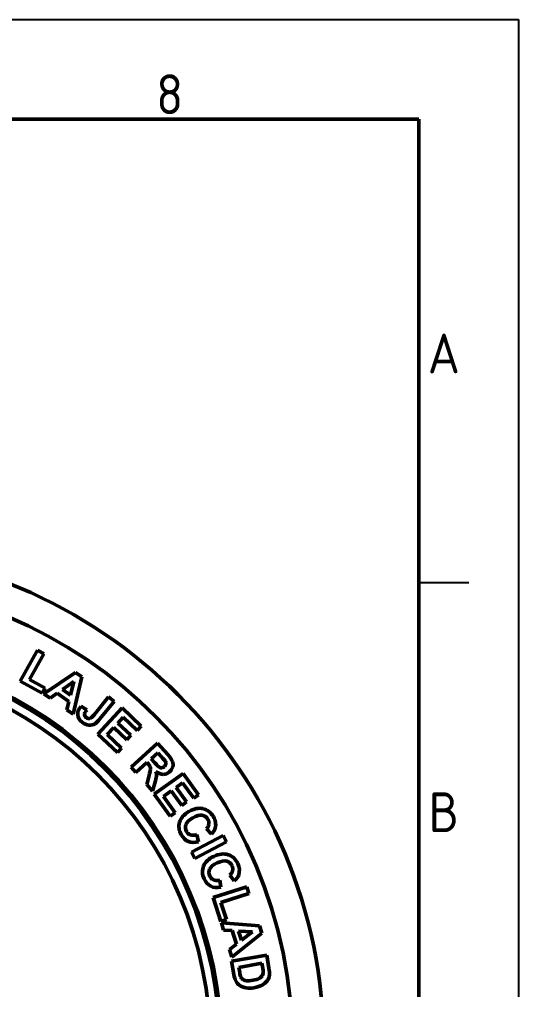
# Model space of a CAD drawing. Extents: x 0 to 822, y 0 to 581.
# Drawn here: x 723.9 to 821.9, y 390.8 to 581.2 of the extents above; entities that cross this region are included whole.
import ezdxf
from ezdxf.enums import TextEntityAlignment as Align

# ---------------------------------------------------------------- set-up
doc = ezdxf.new("R2010")
doc.units = 0
doc.header["$LTSCALE"] = 2
doc.layers.get('0').update_dxf_attribs({"linetype": 'CONTINUOUS'})
doc.layers.add('AM_0', color=7, linetype='CONTINUOUS', lineweight=50)
doc.layers.add('AM_BOR', color=7, linetype='CONTINUOUS', lineweight=50)
doc.styles.add('ACISOTS', font='isocp.shx', dxfattribs={"height": 1})

# ---------------------------------------------------------------- blocks, each defined once
blk = doc.blocks.new('A3 ZTL')
for p, q in [((401.174, 280.822), (19.569, 280.822)), ((401.174, 9.785), (401.174, 280.822))]:
    blk.add_line(p, q)
at = {"layer": 'AM_BOR', "color": 135, "lineweight": 25}
for p, q in [((0, 290.607), (410.959, 290.607)), ((410.959, 290.607), (410.959, 0)), ((406.067, 235.323), (401.174, 235.323))]:
    blk.add_line(p, q, dxfattribs=at)
at = {"layer": 'AM_BOR', "color": 135, "lineweight": 25, "style": 'ACISOTS'}
for s, p in [('8', (376.712, 283.268)), ('A', (403.62, 257.828)), ('B', (403.62, 212.818))]:
    blk.add_text(s, height=3.914, dxfattribs=at).set_placement(p, align=Align.MIDDLE)

msp = doc.modelspace()

# ---------------------------------------------------------------- linework, layer by layer
at = {"layer": 'AM_0'}
for radius in [97.8, 91.675]:
    msp.add_circle((685.884, 379.557), radius, dxfattribs=at)
msp.add_ellipse((685.884, 379.557), major_axis=(75.544, 0), ratio=0.9999764, start_param=4.712389, end_param=10.9955743, dxfattribs=at)
at = {"layer": 'AM_0', "color": 7, "lineweight": 70}
msp.add_open_spline([(685.884, 457.109), (728.709, 457.109), (763.438, 422.381), (763.438, 379.557), (763.438, 379.557), (763.438, 336.734), (728.709, 302.005), (685.884, 302.005), (685.884, 302.005), (643.06, 302.005), (608.331, 336.734), (608.331, 379.557), (608.331, 379.557), (608.331, 422.381), (643.06, 457.109), (685.884, 457.109)], degree=3, knots=[0, 0, 0, 0, 0.25, 0.25, 0.25, 0.25, 0.5, 0.5, 0.5, 0.5, 0.75, 0.75, 0.75, 0.75, 1, 1, 1, 1], dxfattribs=at)
at = {"layer": 'AM_0', "color": 7}
for points in [[(724.083, 451.352), (724.083, 451.352), (727.448, 457.423), (727.448, 457.423)], [(727.448, 457.423), (727.448, 457.423), (728.684, 456.738), (728.684, 456.738)], [(728.684, 456.738), (728.684, 456.738), (725.891, 451.699), (725.891, 451.699)], [(728.391, 448.964), (728.391, 448.964), (724.083, 451.352), (724.083, 451.352)], [(725.891, 451.699), (725.891, 451.699), (728.963, 449.996), (728.963, 449.996)], [(728.715, 448.88), (728.715, 448.88), (734.962, 453.049), (734.962, 453.049)], [(734.623, 451.293), (734.623, 451.293), (732.359, 449.708), (732.359, 449.708)], [(733.924, 448.613), (733.924, 448.613), (734.623, 451.293), (734.623, 451.293)], [(736.185, 452.192), (736.185, 452.192), (734.467, 444.853), (734.467, 444.853)], [(734.962, 453.049), (734.962, 453.049), (736.185, 452.192), (736.185, 452.192)], [(728.963, 449.996), (728.963, 449.996), (728.391, 448.964), (728.391, 448.964)], [(732.359, 449.708), (732.359, 449.708), (733.924, 448.613), (733.924, 448.613)], [(729.943, 448.021), (729.943, 448.021), (728.715, 448.88), (728.715, 448.88)], [(731.327, 448.992), (731.327, 448.992), (729.943, 448.021), (729.943, 448.021)], [(733.619, 447.388), (733.619, 447.388), (731.327, 448.992), (731.327, 448.992)], [(738.578, 444.762), (738.578, 444.762), (741.422, 448.274), (741.422, 448.274)], [(741.422, 448.274), (741.422, 448.274), (742.518, 447.387), (742.518, 447.387)], [(733.207, 445.735), (733.207, 445.735), (733.619, 447.388), (733.619, 447.388)], [(734.467, 444.853), (734.467, 444.853), (733.207, 445.735), (733.207, 445.735)], [(735.361, 444.771), (735.316, 445.305), (735.526, 445.865), (735.995, 446.447)], [(735.995, 446.447), (735.995, 446.447), (737.126, 445.728), (737.126, 445.728)], [(737.126, 445.728), (736.886, 445.407), (736.753, 445.149), (736.727, 444.956)], [(739.289, 440.965), (739.289, 440.965), (744.061, 446.083), (744.061, 446.083)], [(742.518, 447.387), (742.518, 447.387), (739.73, 443.945), (739.73, 443.945)], [(744.061, 446.083), (744.061, 446.083), (747.855, 442.545), (747.855, 442.545)], [(736.236, 443.317), (735.699, 443.751), (735.407, 444.235), (735.361, 444.771)], [(736.727, 444.956), (736.688, 444.665), (736.791, 444.421), (737.032, 444.225)], [(737.032, 444.225), (737.277, 444.027), (737.507, 443.957), (737.722, 444.015)], [(737.722, 444.015), (737.936, 444.072), (738.221, 444.321), (738.578, 444.762)], [(739.73, 443.945), (739.366, 443.495), (739.044, 443.181), (738.77, 443.003)], [(744.287, 444.253), (744.287, 444.253), (743.229, 443.119), (743.229, 443.119)], [(747.047, 441.679), (747.047, 441.679), (744.287, 444.253), (744.287, 444.253)], [(737.574, 442.709), (737.138, 442.743), (736.693, 442.946), (736.236, 443.317)], [(738.77, 443.003), (738.407, 442.772), (738.009, 442.674), (737.574, 442.709)], [(742.425, 442.257), (742.425, 442.257), (741.126, 440.864), (741.126, 440.864)], [(744.994, 439.862), (744.994, 439.862), (742.425, 442.257), (742.425, 442.257)], [(743.229, 443.119), (743.229, 443.119), (745.798, 440.723), (745.798, 440.723)], [(747.855, 442.545), (747.855, 442.545), (747.047, 441.679), (747.047, 441.679)], [(743.18, 437.336), (743.18, 437.336), (739.289, 440.965), (739.289, 440.965)], [(741.126, 440.864), (741.126, 440.864), (743.985, 438.199), (743.985, 438.199)], [(745.798, 440.723), (745.798, 440.723), (744.994, 439.862), (744.994, 439.862)], [(743.985, 438.199), (743.985, 438.199), (743.18, 437.336), (743.18, 437.336)], [(745.844, 434.467), (745.844, 434.467), (751.044, 439.149), (751.044, 439.149)], [(751.044, 439.149), (751.044, 439.149), (753.035, 436.938), (753.035, 436.938)], [(751.11, 437.306), (751.11, 437.306), (749.792, 436.119), (749.792, 436.119)], [(749.792, 436.119), (749.792, 436.119), (750.491, 435.343), (750.491, 435.343)], [(751.847, 436.487), (751.847, 436.487), (751.11, 437.306), (751.11, 437.306)], [(752.521, 435.706), (752.455, 435.8), (752.231, 436.061), (751.847, 436.487)], [(753.035, 436.938), (753.535, 436.383), (753.851, 435.937), (753.985, 435.601)], [(746.79, 433.416), (746.79, 433.416), (745.844, 434.467), (745.844, 434.467)], [(748.961, 435.371), (748.961, 435.371), (746.79, 433.416), (746.79, 433.416)], [(749.152, 435.159), (749.152, 435.159), (748.961, 435.371), (748.961, 435.371)], [(749.57, 434.577), (749.508, 434.724), (749.37, 434.917), (749.152, 435.159)], [(749.638, 434.066), (749.654, 434.26), (749.63, 434.43), (749.57, 434.577)], [(750.491, 435.343), (750.944, 434.839), (751.248, 434.542), (751.404, 434.455)], [(751.404, 434.455), (751.558, 434.368), (751.721, 434.337), (751.889, 434.359)], [(751.889, 434.359), (752.057, 434.382), (752.219, 434.463), (752.375, 434.603)], [(752.375, 434.603), (752.551, 434.762), (752.649, 434.935), (752.672, 435.125)], [(752.672, 435.125), (752.696, 435.316), (752.645, 435.509), (752.521, 435.706)], [(754.032, 434.548), (753.929, 434.181), (753.724, 433.86), (753.416, 433.583)], [(753.985, 435.601), (754.118, 435.265), (754.134, 434.914), (754.032, 434.548)], [(748.924, 431.046), (748.924, 431.046), (749.372, 432.825), (749.372, 432.825)], [(749.372, 432.825), (749.533, 433.459), (749.622, 433.872), (749.638, 434.066)], [(750.399, 429.144), (750.399, 429.144), (756.061, 433.257), (756.061, 433.257)], [(750.803, 432.697), (750.777, 432.406), (750.675, 431.955), (750.496, 431.34)], [(752.139, 433.056), (751.68, 433.057), (751.209, 433.256), (750.733, 433.653)], [(750.733, 433.653), (750.805, 433.306), (750.829, 432.987), (750.803, 432.697)], [(753.416, 433.583), (753.027, 433.232), (752.6, 433.056), (752.139, 433.056)], [(756.061, 433.257), (756.061, 433.257), (759.11, 429.06), (759.11, 429.06)], [(750.054, 429.791), (750.054, 429.791), (748.924, 431.046), (748.924, 431.046)], [(750.496, 431.34), (750.496, 431.34), (750.054, 429.791), (750.054, 429.791)], [(755.933, 431.418), (755.933, 431.418), (754.678, 430.506), (754.678, 430.506)], [(754.678, 430.506), (754.678, 430.506), (756.743, 427.664), (756.743, 427.664)], [(758.152, 428.364), (758.152, 428.364), (755.933, 431.418), (755.933, 431.418)], [(753.527, 424.839), (753.527, 424.839), (750.399, 429.144), (750.399, 429.144)], [(753.725, 429.814), (753.725, 429.814), (752.184, 428.694), (752.184, 428.694)], [(752.184, 428.694), (752.184, 428.694), (754.482, 425.532), (754.482, 425.532)], [(755.79, 426.972), (755.79, 426.972), (753.725, 429.814), (753.725, 429.814)], [(759.11, 429.06), (759.11, 429.06), (758.152, 428.364), (758.152, 428.364)], [(756.743, 427.664), (756.743, 427.664), (755.79, 426.972), (755.79, 426.972)], [(757.167, 425.758), (758.176, 426.34), (759.11, 426.532), (759.969, 426.334)], [(754.482, 425.532), (754.482, 425.532), (753.527, 424.839), (753.527, 424.839)], [(755.361, 423.679), (755.613, 424.514), (756.215, 425.208), (757.167, 425.758)], [(759.796, 425.035), (759.312, 425.128), (758.71, 424.967), (757.987, 424.55)], [(760.911, 424.221), (760.652, 424.669), (760.28, 424.942), (759.796, 425.035)], [(759.969, 426.334), (760.827, 426.135), (761.502, 425.612), (761.992, 424.762)], [(761.992, 424.762), (762.42, 424.021), (762.549, 423.293), (762.377, 422.576)], [(755.683, 421.219), (755.218, 422.023), (755.111, 422.844), (755.361, 423.679)], [(756.589, 423.191), (756.422, 422.728), (756.467, 422.276), (756.721, 421.835)], [(757.987, 424.55), (757.221, 424.107), (756.754, 423.655), (756.589, 423.191)], [(760.631, 422.356), (760.905, 422.608), (761.067, 422.901), (761.117, 423.235)], [(761.117, 423.235), (761.167, 423.567), (761.098, 423.896), (760.911, 424.221)], [(757.093, 419.887), (756.53, 420.124), (756.058, 420.569), (755.683, 421.219)], [(756.721, 421.835), (756.909, 421.509), (757.173, 421.29), (757.516, 421.175)], [(757.516, 421.175), (757.857, 421.06), (758.28, 421.08), (758.783, 421.233)], [(757.716, 417.79), (757.716, 417.79), (763.895, 421.075), (763.895, 421.075)], [(758.783, 421.233), (758.783, 421.233), (759.092, 419.831), (759.092, 419.831)], [(761.62, 421.311), (761.62, 421.311), (760.631, 422.356), (760.631, 422.356)], [(762.377, 422.576), (762.279, 422.151), (762.025, 421.73), (761.62, 421.311)], [(763.895, 421.075), (763.895, 421.075), (764.558, 419.828), (764.558, 419.828)], [(759.092, 419.831), (758.325, 419.631), (757.659, 419.649), (757.093, 419.887)], [(764.558, 419.828), (764.558, 419.828), (758.38, 416.543), (758.38, 416.543)], [(758.38, 416.543), (758.38, 416.543), (757.716, 417.79), (757.716, 417.79)], [(760.08, 415.054), (760.403, 415.865), (761.063, 416.504), (762.06, 416.968)], [(762.06, 416.968), (763.116, 417.461), (764.063, 417.57), (764.902, 417.298)], [(764.902, 417.298), (765.739, 417.025), (766.365, 416.445), (766.78, 415.556)], [(762.772, 415.693), (761.97, 415.319), (761.465, 414.91), (761.26, 414.462)], [(764.615, 416.019), (764.142, 416.154), (763.528, 416.046), (762.772, 415.693)], [(765.655, 415.111), (765.436, 415.58), (765.09, 415.884), (764.615, 416.019)], [(765.775, 414.111), (765.854, 414.438), (765.814, 414.771), (765.655, 415.111)], [(766.78, 415.556), (767.141, 414.781), (767.207, 414.044), (766.973, 413.345)], [(760.185, 412.576), (759.793, 413.418), (759.758, 414.245), (760.08, 415.054)], [(761.26, 414.462), (761.054, 414.015), (761.059, 413.56), (761.273, 413.1)], [(765.214, 413.278), (765.509, 413.505), (765.696, 413.783), (765.775, 414.111)], [(766.108, 412.15), (766.108, 412.15), (765.214, 413.278), (765.214, 413.278)], [(766.973, 413.345), (766.838, 412.93), (766.549, 412.532), (766.108, 412.15)], [(761.475, 411.126), (760.934, 411.411), (760.503, 411.895), (760.185, 412.576)], [(761.273, 413.1), (761.432, 412.759), (761.677, 412.516), (762.008, 412.373)], [(762.008, 412.373), (762.338, 412.228), (762.761, 412.211), (763.275, 412.32)], [(763.275, 412.32), (763.275, 412.32), (763.461, 410.896), (763.461, 410.896)], [(763.461, 410.896), (762.679, 410.764), (762.018, 410.84), (761.475, 411.126)], [(761.936, 408.869), (761.936, 408.869), (768.537, 411.013), (768.537, 411.013)], [(768.974, 409.67), (768.974, 409.67), (763.494, 407.89), (763.494, 407.89)], [(768.537, 411.013), (768.537, 411.013), (768.974, 409.67), (768.974, 409.67)], [(763.458, 404.184), (763.458, 404.184), (761.936, 408.869), (761.936, 408.869)], [(763.494, 407.89), (763.494, 407.89), (764.58, 404.549), (764.58, 404.549)], [(764.58, 404.549), (764.58, 404.549), (763.458, 404.184), (763.458, 404.184)], [(764.008, 402.478), (764.008, 402.478), (763.57, 403.911), (763.57, 403.911)], [(763.57, 403.911), (763.57, 403.911), (771.059, 403.351), (771.059, 403.351)], [(765.698, 402.391), (765.698, 402.391), (764.008, 402.478), (764.008, 402.478)], [(771.496, 401.922), (771.496, 401.922), (765.623, 397.196), (765.623, 397.196)], [(766.515, 399.716), (766.515, 399.716), (765.698, 402.391), (765.698, 402.391)], [(769.711, 402.175), (769.711, 402.175), (766.951, 402.319), (766.951, 402.319)], [(766.951, 402.319), (766.951, 402.319), (767.51, 400.493), (767.51, 400.493)], [(767.51, 400.493), (767.51, 400.493), (769.711, 402.175), (769.711, 402.175)], [(771.059, 403.351), (771.059, 403.351), (771.496, 401.922), (771.496, 401.922)], [(765.173, 398.667), (765.173, 398.667), (766.515, 399.716), (766.515, 399.716)], [(765.623, 397.196), (765.623, 397.196), (765.173, 398.667), (765.173, 398.667)], [(765.571, 396.372), (765.571, 396.372), (772.463, 397.587), (772.463, 397.587)], [(766.033, 393.755), (766.033, 393.755), (765.571, 396.372), (765.571, 396.372)], [(772.463, 397.587), (772.463, 397.587), (772.911, 395.044), (772.911, 395.044)], [(771.542, 395.99), (771.542, 395.99), (766.978, 395.186), (766.978, 395.186)], [(766.978, 395.186), (766.978, 395.186), (767.161, 394.147), (767.161, 394.147)], [(767.161, 394.147), (767.23, 393.759), (767.3, 393.482), (767.376, 393.317)], [(771.652, 395.366), (771.652, 395.366), (771.542, 395.99), (771.542, 395.99)], [(771.577, 393.51), (771.708, 393.708), (771.777, 393.942), (771.788, 394.212)], [(771.788, 394.212), (771.798, 394.414), (771.752, 394.798), (771.652, 395.366)], [(772.911, 395.044), (773.012, 394.471), (773.046, 394.027), (773.011, 393.71)], [(766.396, 392.548), (766.244, 392.838), (766.124, 393.24), (766.033, 393.755)], [(767.119, 391.668), (766.84, 391.867), (766.6, 392.161), (766.396, 392.548)], [(767.376, 393.317), (767.471, 393.102), (767.599, 392.931), (767.76, 392.805)], [(767.76, 392.805), (767.921, 392.68), (768.166, 392.599), (768.49, 392.559)], [(768.49, 392.559), (768.815, 392.52), (769.245, 392.546), (769.778, 392.64)], [(769.778, 392.64), (770.311, 392.734), (770.71, 392.854), (770.979, 392.997)], [(770.979, 392.997), (771.248, 393.142), (771.448, 393.313), (771.577, 393.51)], [(772.559, 392.559), (772.306, 392.217), (771.973, 391.932), (771.56, 391.703)], [(773.011, 393.71), (772.964, 393.284), (772.813, 392.9), (772.559, 392.559)], [(768.465, 391.145), (767.934, 391.228), (767.485, 391.402), (767.119, 391.668)], [(769.969, 391.191), (769.403, 391.091), (768.901, 391.076), (768.465, 391.145)], [(771.56, 391.703), (771.145, 391.476), (770.616, 391.305), (769.969, 391.191)]]:
    msp.add_open_spline(points, degree=3, dxfattribs=at)

# ---------------------------------------------------------------- block references
at = {"layer": 'AM_0', "lineweight": 0, "xscale": 2, "yscale": 2, "zscale": 2}
msp.add_blockref('A3 ZTL', (0, 0), dxfattribs=at)

doc.saveas('drawing.dxf')
